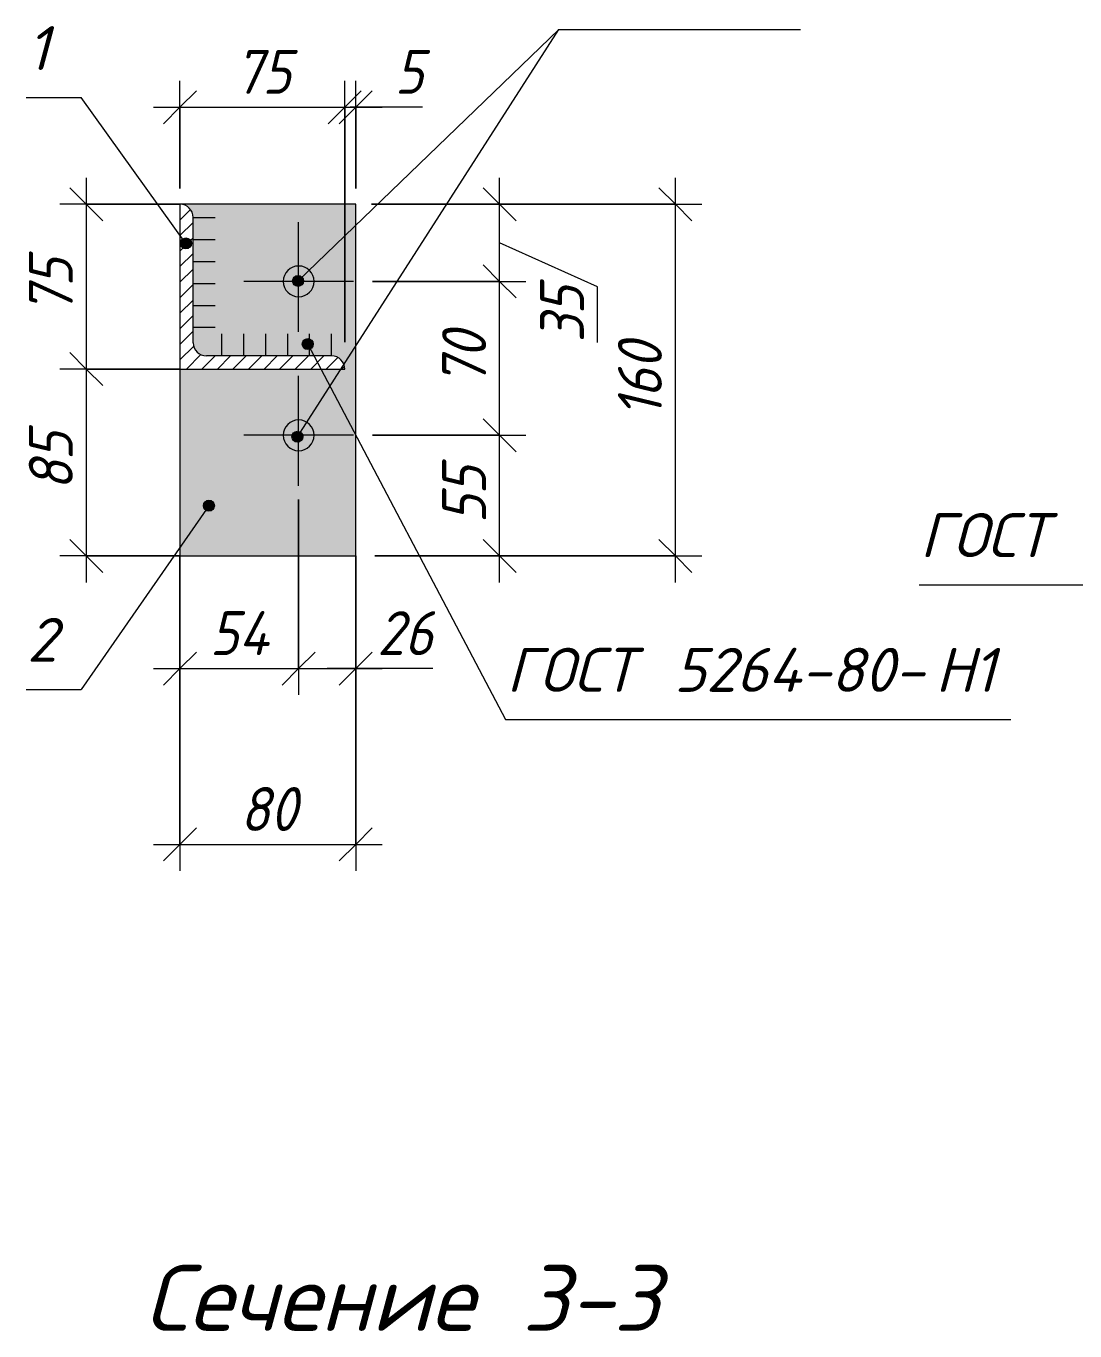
# Model space of a CAD drawing. Header units: millimetres. Extents: x -508 to 38670, y -99 to 8560.
# Drawn here: x 16056 to 16533, y 3318 to 3911 of the extents above; entities that cross this region are included whole.
import ezdxf

# ---------------------------------------------------------------- set-up
doc = ezdxf.new("R2010")
doc.units = ezdxf.units.MM
doc.linetypes.add('50_200_ШТРИХ_1Т_ш5_п1_п1_', pattern=[70, 50, -10, 0, -10])
for name, color, linetype, lineweight in [('A-ANNO-DIMS', 7, 'Continuous', 9), ('A-ANNO-DIMS-10', 7, 'Continuous', 9), ('A-ANNO-NOTE', 7, 'Continuous', 9), ('A-DETL', 7, 'Continuous', 9), ('A-DETL-1', 7, 'Continuous', 5), ('A-DETL-3', 7, 'Continuous', 20), ('A-DETL-4', 7, '50_200_ШТРИХ_1Т_ш5_п1_п1_', 5), ('A-DETL-GENF-1', 7, 'Continuous', 5), ('G-ANNO-TEXT', 7, 'Continuous', 9)]:
    doc.layers.add(name, color=color, linetype=linetype, lineweight=lineweight)
doc.layers.add('A-DETL-GENF-2', color=7, linetype='Continuous', lineweight=9, true_color=0xffffff)
doc.styles.add('ISOCPEUR_B_I', font='', dxfattribs={"height": 30})
doc.styles.add('ISOCPEUR_I_2', font='isocpeui.ttf', dxfattribs={"width": 0.9, "height": 20})
doc.styles.add('ISOCPEUR_I_4', font='isocpeui.ttf', dxfattribs={"height": 20})
doc.styles.get('ISOCPEUR_B_I').set_extended_font_data('ISOCPEUR', italic=True, bold=True)
doc.dimstyles.new('ISO-2_0_0_9К_СРЕДНИЙ_1', dxfattribs={"dimscale": 304.8, "dimtxt": 19.919624, "dimasz": 0.049213, "dimexe": 0.03937, "dimexo": 0, "dimgap": 0, "dimtad": 1, "dimdec": 0, "dimzin": 0, "dimdsep": 46, "dimtxsty": 'ISOCPEUR_I_2', "dimblk1": 'OBLIQUE', "dimblk2": 'OBLIQUE', "dimsah": 1, "dimcen": 0.09, "dimdle": 0.03937, "dimazin": 0, "dimtfac": 1, "dimtdec": 4, "dimtix": 1, "dimtmove": 0, "dimatfit": 3, "dimfxl": 1, "dimtvp": 1, "dimtolj": 1, "dimtzin": 0, "dimarcsym": 2})
doc.dimstyles.new('ISO-2_0_0_9К_СРЕДНИЙ_2', dxfattribs={"dimscale": 304.8, "dimtxt": 19.919624, "dimasz": 0.049213, "dimexe": 0.03937, "dimexo": 0, "dimgap": 0, "dimtad": 1, "dimdec": 0, "dimzin": 0, "dimdsep": 46, "dimtxsty": 'ISOCPEUR_I_2', "dimblk1": 'OBLIQUE', "dimblk2": 'OBLIQUE', "dimsah": 1, "dimcen": 0.09, "dimdle": 0.03937, "dimazin": 0, "dimtfac": 1, "dimtdec": 4, "dimtix": 1, "dimtmove": 1, "dimatfit": 3, "dimfxl": 1, "dimtvp": 1, "dimtolj": 1, "dimtzin": 0, "dimarcsym": 2})

# ---------------------------------------------------------------- blocks, each defined once
blk = doc.blocks.new('DIMBLOCK270-АР1_Фахверк из 2-х уголков Ф-11_1_ Ф-18_1_ Ф-19_1_ Ф-20_1_Узлы 2 эт_')
at = {"layer": 'A-ANNO-DIMS-10'}
for p, q in [((16083.27, 3842.25), (16083.27, 3755.25)), ((16125.91, 3830.25), (16071.27, 3830.25)), ((16083.27, 3830.25), (16125.91, 3830.25)), ((16125.91, 3755.25), (16071.27, 3755.25)), ((16083.27, 3755.25), (16125.91, 3755.25))]:
    blk.add_line(p, q, dxfattribs=at)
at = {"layer": 'A-ANNO-DIMS-10', "lineweight": 20}
for p, q in [((16083.27, 3830.25), (16075.77, 3837.75)), ((16083.27, 3830.25), (16090.77, 3822.75)), ((16083.27, 3755.25), (16075.77, 3762.75)), ((16083.27, 3755.25), (16090.77, 3747.75))]:
    blk.add_line(p, q, dxfattribs=at)
at = {"layer": 'A-ANNO-DIMS-10', "color": 0, "insert": (16057.14, 3780.11), "char_height": 20, "width": 30.3391, "attachment_point": 1, "rotation": 90, "line_spacing_factor": 1.149209, "style": 'ISOCPEUR_I_2'}
blk.add_mtext('75', dxfattribs=at)
blk = doc.blocks.new('_Oblique')
at = {"color": 0, "linetype": 'ByBlock', "lineweight": -2}
blk.add_line((-0.5, -0.5), (0.5, 0.5), dxfattribs=at)
blk = doc.blocks.new('DIMBLOCK271-АР1_Фахверк из 2-х уголков Ф-11_1_ Ф-18_1_ Ф-19_1_ Ф-20_1_Узлы 2 эт_')
at = {"layer": 'A-ANNO-DIMS-10', "lineweight": 20}
for p, q in [((16083.27, 3755.25), (16075.77, 3762.75)), ((16083.27, 3755.25), (16090.77, 3747.75)), ((16083.27, 3670.25), (16075.77, 3677.75)), ((16083.27, 3670.25), (16090.77, 3662.75))]:
    blk.add_line(p, q, dxfattribs=at)
at = {"layer": 'A-ANNO-DIMS-10'}
for p, q in [((16125.91, 3755.25), (16071.27, 3755.25)), ((16083.27, 3755.25), (16083.27, 3658.25)), ((16083.27, 3755.25), (16125.91, 3755.25)), ((16125.91, 3670.25), (16071.27, 3670.25)), ((16083.27, 3670.25), (16125.91, 3670.25))]:
    blk.add_line(p, q, dxfattribs=at)
at = {"layer": 'A-ANNO-DIMS-10', "color": 0, "insert": (16057.14, 3700.11), "char_height": 20, "width": 30.3391, "attachment_point": 1, "rotation": 90, "line_spacing_factor": 1.149209, "style": 'ISOCPEUR_I_2'}
blk.add_mtext('85', dxfattribs=at)
blk = doc.blocks.new('DIMBLOCK272-АР1_Фахверк из 2-х уголков Ф-11_1_ Ф-18_1_ Ф-19_1_ Ф-20_1_Узлы 2 эт_')
at = {"layer": 'A-ANNO-DIMS-10'}
for p, q in [((16179.91, 3695.98), (16179.91, 3607.01)), ((16179.91, 3619.01), (16179.91, 3695.98)), ((16125.91, 3664.2), (16125.91, 3607.01)), ((16125.91, 3619.01), (16125.91, 3664.2)), ((16113.91, 3619.01), (16179.91, 3619.01))]:
    blk.add_line(p, q, dxfattribs=at)
at = {"layer": 'A-ANNO-DIMS-10', "lineweight": 20}
for p, q in [((16125.91, 3619.01), (16133.41, 3626.51)), ((16179.91, 3619.01), (16187.41, 3626.51)), ((16125.91, 3619.01), (16118.41, 3611.51)), ((16179.91, 3619.01), (16172.41, 3611.51))]:
    blk.add_line(p, q, dxfattribs=at)
at = {"layer": 'A-ANNO-DIMS-10', "color": 0, "insert": (16139.5, 3645.14), "char_height": 20, "width": 32.1779, "attachment_point": 1, "line_spacing_factor": 1.149209, "style": 'ISOCPEUR_I_2'}
blk.add_mtext('54', dxfattribs=at)
blk = doc.blocks.new('DIMBLOCK273-АР1_Фахверк из 2-х уголков Ф-11_1_ Ф-18_1_ Ф-19_1_ Ф-20_1_Узлы 2 эт_')
at = {"layer": 'A-ANNO-DIMS-10'}
for p, q in [((16179.91, 3695.98), (16179.91, 3607.01)), ((16179.91, 3619.01), (16179.91, 3695.98)), ((16205.91, 3664.2), (16205.91, 3607.01)), ((16205.91, 3619.01), (16205.91, 3664.2)), ((16179.91, 3619.01), (16217.91, 3619.01)), ((16215.65, 3619.01), (16192.91, 3619.01)), ((16240.94, 3619.01), (16215.65, 3619.01))]:
    blk.add_line(p, q, dxfattribs=at)
at = {"layer": 'A-ANNO-DIMS-10', "lineweight": 20}
for p, q in [((16179.91, 3619.01), (16187.41, 3626.51)), ((16205.91, 3619.01), (16213.41, 3626.51)), ((16179.91, 3619.01), (16172.41, 3611.51)), ((16205.91, 3619.01), (16198.41, 3611.51))]:
    blk.add_line(p, q, dxfattribs=at)
at = {"layer": 'A-ANNO-DIMS-10', "color": 0, "insert": (16215.65, 3645.14), "char_height": 20, "width": 30.3391, "attachment_point": 1, "line_spacing_factor": 1.149209, "style": 'ISOCPEUR_I_2'}
blk.add_mtext('26', dxfattribs=at)
blk = doc.blocks.new('DIMBLOCK274-АР1_Фахверк из 2-х уголков Ф-11_1_ Ф-18_1_ Ф-19_1_ Ф-20_1_Узлы 2 эт_')
at = {"layer": 'A-ANNO-DIMS-10', "lineweight": 20}
for p, q in [((16271.33, 3725.14), (16263.83, 3732.64)), ((16271.33, 3725.14), (16278.83, 3717.64)), ((16271.33, 3670.25), (16263.83, 3677.75)), ((16271.33, 3670.25), (16278.83, 3662.75))]:
    blk.add_line(p, q, dxfattribs=at)
at = {"layer": 'A-ANNO-DIMS-10'}
for p, q in [((16213.51, 3725.14), (16283.33, 3725.14)), ((16271.33, 3725.14), (16213.51, 3725.14)), ((16271.33, 3658.25), (16271.33, 3725.14)), ((16214.51, 3670.25), (16283.33, 3670.25)), ((16271.33, 3670.25), (16214.51, 3670.25))]:
    blk.add_line(p, q, dxfattribs=at)
at = {"layer": 'A-ANNO-DIMS-10', "color": 0, "insert": (16245.2, 3685.05), "char_height": 20, "width": 30.3391, "attachment_point": 1, "rotation": 90, "line_spacing_factor": 1.149209, "style": 'ISOCPEUR_I_2'}
blk.add_mtext('55', dxfattribs=at)
blk = doc.blocks.new('DIMBLOCK275-АР1_Фахверк из 2-х уголков Ф-11_1_ Ф-18_1_ Ф-19_1_ Ф-20_1_Узлы 2 эт_')
at = {"layer": 'A-ANNO-DIMS-10', "lineweight": 20}
for p, q in [((16271.33, 3795.14), (16263.83, 3802.64)), ((16271.33, 3795.14), (16278.83, 3787.64)), ((16271.33, 3725.14), (16263.83, 3732.64)), ((16271.33, 3725.14), (16278.83, 3717.64))]:
    blk.add_line(p, q, dxfattribs=at)
at = {"layer": 'A-ANNO-DIMS-10'}
for p, q in [((16213.51, 3795.14), (16283.33, 3795.14)), ((16271.33, 3795.14), (16213.51, 3795.14)), ((16271.33, 3725.14), (16271.33, 3795.14)), ((16213.51, 3725.14), (16283.33, 3725.14)), ((16271.33, 3725.14), (16213.51, 3725.14))]:
    blk.add_line(p, q, dxfattribs=at)
at = {"layer": 'A-ANNO-DIMS-10', "color": 0, "insert": (16245.2, 3747.5), "char_height": 20, "width": 30.3391, "attachment_point": 1, "rotation": 90, "line_spacing_factor": 1.149209, "style": 'ISOCPEUR_I_2'}
blk.add_mtext('70', dxfattribs=at)
blk = doc.blocks.new('DIMBLOCK276-АР1_Фахверк из 2-х уголков Ф-11_1_ Ф-18_1_ Ф-19_1_ Ф-20_1_Узлы 2 эт_')
at = {"layer": 'A-ANNO-DIMS-10'}
for p, q in [((16271.33, 3795.14), (16271.33, 3842.25)), ((16213.01, 3830.25), (16283.33, 3830.25)), ((16271.33, 3830.25), (16213.01, 3830.25)), ((16315.89, 3792.65), (16271.33, 3812.7)), ((16213.51, 3795.14), (16283.33, 3795.14)), ((16271.33, 3795.14), (16213.51, 3795.14)), ((16315.89, 3767.37), (16315.89, 3792.65))]:
    blk.add_line(p, q, dxfattribs=at)
at = {"layer": 'A-ANNO-DIMS-10', "lineweight": 20}
for p, q in [((16271.33, 3830.25), (16263.83, 3837.75)), ((16271.33, 3830.25), (16278.83, 3822.75)), ((16271.33, 3795.14), (16263.83, 3802.64)), ((16271.33, 3795.14), (16278.83, 3787.64))]:
    blk.add_line(p, q, dxfattribs=at)
at = {"layer": 'A-ANNO-DIMS-10', "color": 0, "insert": (16289.76, 3767.37), "char_height": 20, "width": 30.3391, "attachment_point": 1, "rotation": 90, "line_spacing_factor": 1.149209, "style": 'ISOCPEUR_I_2'}
blk.add_mtext('35', dxfattribs=at)
blk = doc.blocks.new('DIMBLOCK277-АР1_Фахверк из 2-х уголков Ф-11_1_ Ф-18_1_ Ф-19_1_ Ф-20_1_Узлы 2 эт_')
at = {"layer": 'A-ANNO-DIMS-10'}
for p, q in [((16351.33, 3658.25), (16351.33, 3842.25)), ((16214.51, 3830.25), (16363.33, 3830.25)), ((16351.33, 3830.25), (16214.51, 3830.25)), ((16214.51, 3670.25), (16363.33, 3670.25)), ((16351.33, 3670.25), (16214.51, 3670.25))]:
    blk.add_line(p, q, dxfattribs=at)
at = {"layer": 'A-ANNO-DIMS-10', "lineweight": 20}
for p, q in [((16351.33, 3830.25), (16343.83, 3837.75)), ((16351.33, 3830.25), (16358.83, 3822.75)), ((16351.33, 3670.25), (16343.83, 3677.75)), ((16351.33, 3670.25), (16358.83, 3662.75))]:
    blk.add_line(p, q, dxfattribs=at)
at = {"layer": 'A-ANNO-DIMS-10', "color": 0, "insert": (16325.2, 3733.21), "char_height": 20, "width": 40.9118, "attachment_point": 1, "rotation": 90, "line_spacing_factor": 1.149209, "style": 'ISOCPEUR_I_2'}
blk.add_mtext('160', dxfattribs=at)
blk = doc.blocks.new('DIMBLOCK278-АР1_Фахверк из 2-х уголков Ф-11_1_ Ф-18_1_ Ф-19_1_ Ф-20_1_Узлы 2 эт_')
at = {"layer": 'A-ANNO-DIMS-10'}
for p, q in [((16125.91, 3670.25), (16125.91, 3527.01)), ((16125.91, 3539.01), (16125.91, 3670.25)), ((16205.91, 3670.25), (16205.91, 3527.01)), ((16205.91, 3539.01), (16205.91, 3670.25)), ((16113.91, 3539.01), (16217.91, 3539.01))]:
    blk.add_line(p, q, dxfattribs=at)
at = {"layer": 'A-ANNO-DIMS-10', "lineweight": 20}
for p, q in [((16125.91, 3539.01), (16133.41, 3546.51)), ((16205.91, 3539.01), (16213.41, 3546.51)), ((16125.91, 3539.01), (16118.41, 3531.51)), ((16205.91, 3539.01), (16198.41, 3531.51))]:
    blk.add_line(p, q, dxfattribs=at)
at = {"layer": 'A-ANNO-DIMS-10', "color": 0, "insert": (16153.26, 3565.14), "char_height": 20, "width": 30.3391, "attachment_point": 1, "line_spacing_factor": 1.149209, "style": 'ISOCPEUR_I_2'}
blk.add_mtext('80', dxfattribs=at)
blk = doc.blocks.new('DIMBLOCK279-АР1_Фахверк из 2-х уголков Ф-11_1_ Ф-18_1_ Ф-19_1_ Ф-20_1_Узлы 2 эт_')
at = {"layer": 'A-ANNO-DIMS-10'}
for p, q in [((16125.91, 3837.36), (16125.91, 3886.34)), ((16200.91, 3767.47), (16200.91, 3886.34)), ((16113.91, 3874.34), (16200.91, 3874.34)), ((16125.91, 3874.34), (16125.91, 3837.36)), ((16200.91, 3874.34), (16200.91, 3767.47))]:
    blk.add_line(p, q, dxfattribs=at)
at = {"layer": 'A-ANNO-DIMS-10', "lineweight": 20}
for p, q in [((16125.91, 3874.34), (16133.41, 3881.84)), ((16200.91, 3874.34), (16208.41, 3881.84)), ((16125.91, 3874.34), (16118.41, 3866.84)), ((16200.91, 3874.34), (16193.41, 3866.84))]:
    blk.add_line(p, q, dxfattribs=at)
at = {"layer": 'A-ANNO-DIMS-10', "color": 0, "insert": (16150.76, 3900.46), "char_height": 20, "width": 30.3391, "attachment_point": 1, "line_spacing_factor": 1.149209, "style": 'ISOCPEUR_I_2'}
blk.add_mtext('75', dxfattribs=at)
blk = doc.blocks.new('DIMBLOCK280-АР1_Фахверк из 2-х уголков Ф-11_1_ Ф-18_1_ Ф-19_1_ Ф-20_1_Узлы 2 эт_')
at = {"layer": 'A-ANNO-DIMS-10'}
for p, q in [((16200.91, 3767.47), (16200.91, 3886.34)), ((16205.91, 3837.36), (16205.91, 3886.34)), ((16200.91, 3874.34), (16217.91, 3874.34)), ((16200.91, 3874.34), (16200.91, 3767.47)), ((16223.64, 3874.34), (16203.41, 3874.34)), ((16205.91, 3874.34), (16205.91, 3837.36)), ((16236.28, 3874.34), (16223.64, 3874.34))]:
    blk.add_line(p, q, dxfattribs=at)
at = {"layer": 'A-ANNO-DIMS-10', "lineweight": 20}
for p, q in [((16200.91, 3874.34), (16208.41, 3881.84)), ((16205.91, 3874.34), (16213.41, 3881.84)), ((16200.91, 3874.34), (16193.41, 3866.84)), ((16205.91, 3874.34), (16198.41, 3866.84))]:
    blk.add_line(p, q, dxfattribs=at)
at = {"layer": 'A-ANNO-DIMS-10', "color": 0, "insert": (16223.64, 3900.46), "char_height": 20, "width": 15.1696, "attachment_point": 1, "line_spacing_factor": 1.149209, "style": 'ISOCPEUR_I_2'}
blk.add_mtext('\\fISOCPEUR|b0|i1|c204|p34|;\\W.9;5', dxfattribs=at)
blk = doc.blocks.new('_AT__Текстовая выноска1 - _AT__Текстовая выноска-30601245-АР1_Фахверк из 2-х уголков Ф-11_1_ Ф-18_1_ Ф-19_1_ Ф-20_1_Узлы 2 эт_')
at = {"layer": 'A-ANNO-NOTE'}
blk.add_line((0, 0), (2.5, 0), dxfattribs=at)
blk = doc.blocks.new('_AT__Текстовая выноска 2_0 - _AT__Текстовая выноска 2_0-30620702-АР1_Фахверк из 2-х уголков Ф-11_1_ Ф-18_1_ Ф-19_1_ Ф-20_1_Узлы 2 эт_')
at = {"layer": 'A-ANNO-NOTE'}
blk.add_line((0, 0), (11, 0), dxfattribs=at)
blk = doc.blocks.new('_AT__Текстовая выноска 2_0 - _AT__Текстовая выноска 2_0-30620701-АР1_Фахверк из 2-х уголков Ф-11_1_ Ф-18_1_ Ф-19_1_ Ф-20_1_Узлы 2 эт_')
at = {"layer": 'A-ANNO-NOTE'}
blk.add_line((0, 0), (23, 0), dxfattribs=at)

msp = doc.modelspace()

# ---------------------------------------------------------------- hatches: boundary and pattern name
at = {"layer": 'A-ANNO-NOTE'}
h = msp.add_hatch(color=256, dxfattribs=at)
edge = h.paths.add_edge_path(flags=0)
edge.add_arc((16128.63, 3812.42), 2.5, 0, 360)
h = msp.add_hatch(color=256, dxfattribs=at)
edge = h.paths.add_edge_path(flags=0)
edge.add_arc((16179.66, 3795.37), 2.5, 0, 360)
h = msp.add_hatch(color=256, dxfattribs=at)
edge = h.paths.add_edge_path(flags=0)
edge.add_arc((16184.04, 3766.61), 2.5, 0, 360)
h = msp.add_hatch(color=256, dxfattribs=at)
edge = h.paths.add_edge_path(flags=0)
edge.add_arc((16179.34, 3724.47), 2.5, 0, 360)
h = msp.add_hatch(color=256, dxfattribs=at)
edge = h.paths.add_edge_path(flags=0)
edge.add_arc((16139.08, 3693.1), 2.5, 0, 360)
at = {"layer": 'A-DETL-GENF-1'}
h = msp.add_hatch(dxfattribs=at)
h.set_pattern_fill('FP_11', color=256, style=0, pattern_type=2)
h.set_pattern_definition([(45, (10923.997, 0), (-3.535534, 3.535534), [])])
h.paths.add_polyline_path([(16137.91, 3755.25), (16200.91, 3755.25), (16200.7, 3756.81), (16200.1, 3758.25), (16199.15, 3759.5), (16197.91, 3760.45), (16196.46, 3761.05), (16194.91, 3761.25), (16137.91, 3761.25), (16136.35, 3761.46), (16134.91, 3762.06), (16133.66, 3763.01), (16132.63, 3764.45), (16132.11, 3765.7), (16131.91, 3767.25), (16131.91, 3824.25), (16131.7, 3825.81), (16131.1, 3827.25), (16130.15, 3828.5), (16128.91, 3829.45), (16127.46, 3830.05), (16125.91, 3830.25), (16125.91, 3755.25), (16136.35, 3755.25)], flags=0)
at = {"layer": 'A-DETL-GENF-2'}
h = msp.add_hatch(color=256, dxfattribs=at)
h.paths.add_polyline_path([(16205.91, 3670.25), (16205.91, 3830.25), (16125.91, 3830.25), (16127.46, 3830.05), (16128.91, 3829.45), (16130.15, 3828.5), (16131.1, 3827.25), (16131.7, 3825.81), (16131.91, 3824.25), (16131.91, 3767.25), (16132.11, 3765.7), (16132.71, 3764.25), (16133.66, 3763.01), (16134.91, 3762.06), (16136.35, 3761.46), (16137.91, 3761.25), (16194.91, 3761.25), (16196.46, 3761.05), (16197.91, 3760.45), (16199.19, 3759.45), (16200.1, 3758.25), (16200.7, 3756.81), (16200.91, 3755.25), (16125.91, 3755.25), (16125.91, 3670.25)], flags=0)
h.paths.add_polyline_path([(16179.91, 3718.14), (16178.09, 3718.38), (16176.41, 3719.08), (16174.96, 3720.19), (16173.84, 3721.64), (16173.14, 3723.33), (16172.91, 3725.14), (16173.14, 3726.95), (16173.84, 3728.64), (16174.96, 3730.09), (16176.41, 3731.2), (16178.09, 3731.9), (16179.91, 3732.14), (16181.72, 3731.9), (16183.41, 3731.2), (16184.86, 3730.09), (16185.97, 3728.64), (16186.67, 3726.95), (16186.91, 3725.14), (16186.67, 3723.33), (16185.97, 3721.64), (16184.86, 3720.19), (16183.41, 3719.08), (16181.72, 3718.38)], flags=0)
h.paths.add_polyline_path([(16179.91, 3788.14), (16178.09, 3788.38), (16176.41, 3789.08), (16174.96, 3790.19), (16173.84, 3791.64), (16173.14, 3793.33), (16172.91, 3795.14), (16173.14, 3796.95), (16173.84, 3798.64), (16174.96, 3800.09), (16176.41, 3801.2), (16178.09, 3801.9), (16179.91, 3802.14), (16181.72, 3801.9), (16183.41, 3801.2), (16184.86, 3800.09), (16185.97, 3798.64), (16186.67, 3796.95), (16186.91, 3795.14), (16186.67, 3793.33), (16185.97, 3791.64), (16184.86, 3790.19), (16183.41, 3789.08), (16181.72, 3788.38)], flags=0)
for points in [[(16179.91, 3788.14), (16181.72, 3788.38), (16183.41, 3789.08), (16184.86, 3790.19), (16185.97, 3791.64), (16186.67, 3793.33), (16186.91, 3795.14), (16186.67, 3796.95), (16185.97, 3798.64), (16184.86, 3800.09), (16183.41, 3801.2), (16181.72, 3801.9), (16179.91, 3802.14), (16178.09, 3801.9), (16176.41, 3801.2), (16174.96, 3800.09), (16173.84, 3798.64), (16173.14, 3796.95), (16172.91, 3795.14), (16173.14, 3793.33), (16173.84, 3791.64), (16174.96, 3790.19), (16176.41, 3789.08), (16178.09, 3788.38)], [(16179.91, 3718.14), (16181.72, 3718.38), (16183.41, 3719.08), (16184.86, 3720.19), (16185.97, 3721.64), (16186.67, 3723.33), (16186.91, 3725.14), (16186.67, 3726.95), (16185.97, 3728.64), (16184.86, 3730.09), (16183.41, 3731.2), (16181.72, 3731.9), (16179.91, 3732.14), (16178.09, 3731.9), (16176.41, 3731.2), (16174.96, 3730.09), (16173.84, 3728.64), (16173.14, 3726.95), (16172.91, 3725.14), (16173.14, 3723.33), (16173.84, 3721.64), (16174.96, 3720.19), (16176.41, 3719.08), (16178.09, 3718.38)]]:
    msp.add_hatch(color=256, dxfattribs=at).paths.add_polyline_path(points, flags=0)

# ---------------------------------------------------------------- linework, layer by layer
at = {"layer": 'A-ANNO-NOTE'}
for p, q in [((16179.34, 3724.47), (16298.3, 3909.71)), ((16179.66, 3795.37), (16298.3, 3909.71)), ((16128.63, 3812.42), (16080.88, 3878.74)), ((16184.04, 3766.61), (16274.05, 3595.91)), ((16139.08, 3693.1), (16080.88, 3609.56))]:
    msp.add_line(p, q, dxfattribs=at)
for centre in [(16128.63, 3812.42), (16179.66, 3795.37), (16184.04, 3766.61), (16179.34, 3724.47), (16139.08, 3693.1)]:
    msp.add_circle(centre, 2.5, dxfattribs=at)
at = {"layer": 'A-DETL'}
for p, q in [((16205.91, 3830.25), (16125.91, 3830.25)), ((16205.91, 3670.25), (16205.91, 3830.25)), ((16125.91, 3755.25), (16125.91, 3670.25)), ((16125.91, 3670.25), (16205.91, 3670.25))]:
    msp.add_line(p, q, dxfattribs=at)
for centre, start, end in [((16179.91, 3795.14), 90, 270), ((16179.91, 3795.14), 270, 90), ((16179.91, 3725.14), 90, 270), ((16179.91, 3725.14), 270, 90)]:
    msp.add_arc(centre, 7, start, end, dxfattribs=at)
at = {"layer": 'A-DETL-1'}
for p, q in [((16131.91, 3824.25), (16141.91, 3824.25)), ((16131.91, 3814.25), (16141.91, 3814.25)), ((16131.91, 3804.25), (16141.91, 3804.25)), ((16131.91, 3794.25), (16141.91, 3794.25)), ((16131.91, 3784.25), (16141.91, 3784.25)), ((16131.91, 3774.25), (16141.91, 3774.25)), ((16144.91, 3761.25), (16144.91, 3771.25)), ((16154.91, 3761.25), (16154.91, 3771.25)), ((16164.91, 3761.25), (16164.91, 3771.25)), ((16174.91, 3761.25), (16174.91, 3771.25)), ((16184.91, 3761.25), (16184.91, 3771.25)), ((16194.91, 3761.25), (16194.91, 3771.25))]:
    msp.add_line(p, q, dxfattribs=at)
at = {"layer": 'A-DETL-3'}
for p, q in [((16125.91, 3830.25), (16125.91, 3755.25)), ((16131.91, 3767.25), (16131.91, 3824.25)), ((16194.91, 3761.25), (16137.91, 3761.25)), ((16125.91, 3755.25), (16200.91, 3755.25))]:
    msp.add_line(p, q, dxfattribs=at)
for centre, start, end in [((16125.91, 3824.25), 0, 90), ((16137.91, 3767.25), 180, 270), ((16194.91, 3755.25), 360, 90)]:
    msp.add_arc(centre, 6, start, end, dxfattribs=at)
at = {"layer": 'A-DETL-4'}
for p, q in [((16179.91, 3772.14), (16179.91, 3822.14)), ((16204.91, 3795.14), (16154.91, 3795.14)), ((16179.91, 3702.14), (16179.91, 3752.14)), ((16204.91, 3725.14), (16154.91, 3725.14))]:
    msp.add_line(p, q, dxfattribs=at)

# ---------------------------------------------------------------- block references
at = {"layer": 'A-ANNO-NOTE', "xscale": 10, "yscale": 10, "zscale": 10}
for name, p in [('_AT__Текстовая выноска 2_0 - _AT__Текстовая выноска 2_0-30620702-АР1_Фахверк из 2-х уголков Ф-11_1_ Ф-18_1_ Ф-19_1_ Ф-20_1_Узлы 2 эт_', (16298.3, 3909.71)), ('_AT__Текстовая выноска1 - _AT__Текстовая выноска-30601245-АР1_Фахверк из 2-х уголков Ф-11_1_ Ф-18_1_ Ф-19_1_ Ф-20_1_Узлы 2 эт_', (16055.88, 3878.74)), ('_AT__Текстовая выноска 2_0 - _AT__Текстовая выноска 2_0-30620701-АР1_Фахверк из 2-х уголков Ф-11_1_ Ф-18_1_ Ф-19_1_ Ф-20_1_Узлы 2 эт_', (16462.2, 3657.19)), ('_AT__Текстовая выноска1 - _AT__Текстовая выноска-30601245-АР1_Фахверк из 2-х уголков Ф-11_1_ Ф-18_1_ Ф-19_1_ Ф-20_1_Узлы 2 эт_', (16055.88, 3609.56)), ('_AT__Текстовая выноска 2_0 - _AT__Текстовая выноска 2_0-30620701-АР1_Фахверк из 2-х уголков Ф-11_1_ Ф-18_1_ Ф-19_1_ Ф-20_1_Узлы 2 эт_', (16274.05, 3595.91))]:
    msp.add_blockref(name, p, dxfattribs=at)

# ---------------------------------------------------------------- texts
at = {"layer": 'A-ANNO-NOTE', "char_height": 20, "attachment_point": 1, "style": 'ISOCPEUR_I_4'}
for s, insert, width in [('\\fISOCPEUR|b0|i1|c204|p34|;1', (16056.29, 3911.27), 12.827), ('ГОСТ', (16462.61, 3689.72), 76.962), ('\\fISOCPEUR|b0|i1|c204|p34|;2', (16056.29, 3642.09), 17.6371), ('ГОСТ', (16274.46, 3628.44), 76.962), (' 5264-80-', (16337.96, 3628.44), 159.5358), ('\\fISOCPEUR|b0|i1|c204|p34|;Н', (16469.59, 3628.44), 20.8439), ('\\fISOCPEUR|b0|i1|c204|p34|;1', (16486.79, 3628.44), 12.827)]:
    msp.add_mtext(s, dxfattribs=dict(at, insert=insert, width=width))
at = {"layer": 'G-ANNO-TEXT', "char_height": 30, "attachment_point": 1, "style": 'ISOCPEUR_B_I'}
for s, insert, width in [('Сечение', (16109.73, 3347.75), 185.1898), (' 3-3', (16262.53, 3347.75), 102.616)]:
    msp.add_mtext(s, dxfattribs=dict(at, insert=insert, width=width))

# ---------------------------------------------------------------- dimensions: what is measured, and where the dimension line sits
at = {"layer": 'A-ANNO-DIMS'}
for base, p1, p2, override, picture, middle in [((16200.91, 3874.34), (16125.91, 3837.36), (16200.91, 3767.47), {"dimpost": '<>', "dimfxl": 102.516459}, 'DIMBLOCK279-АР1_Фахверк из 2-х уголков Ф-11_1_ Ф-18_1_ Ф-19_1_ Ф-20_1_Узлы 2 эт_', (16163.41, 3884.46)), ((16179.91, 3619.01), (16125.91, 3664.2), (16179.91, 3695.98), {"dimpost": '<>', "dimfxl": 62.656685}, 'DIMBLOCK272-АР1_Фахверк из 2-х уголков Ф-11_1_ Ф-18_1_ Ф-19_1_ Ф-20_1_Узлы 2 эт_', (16152.91, 3629.01)), ((16205.91, 3539.01), (16125.91, 3670.25), (16205.91, 3670.25), {"dimpost": '<>', "dimfxl": 80}, 'DIMBLOCK278-АР1_Фахверк из 2-х уголков Ф-11_1_ Ф-18_1_ Ф-19_1_ Ф-20_1_Узлы 2 эт_', (16165.91, 3549.01))]:
    dim = msp.add_linear_dim(base=base, p1=p1, p2=p2, dimstyle='ISO-2_0_0_9К_СРЕДНИЙ_1', override=override, dxfattribs=at)
    dim.commit()
    dim.dimension.update_dxf_attribs({"geometry": picture, "text_midpoint": middle})
for base, p1, p2, override, picture, middle in [((16205.91, 3874.34), (16200.91, 3767.47), (16205.91, 3837.36), {"dimpost": '<>', "dimfxl": 70.068712}, 'DIMBLOCK280-АР1_Фахверк из 2-х уголков Ф-11_1_ Ф-18_1_ Ф-19_1_ Ф-20_1_Узлы 2 эт_', (16231.23, 3887.13)), ((16205.91, 3619.01), (16179.91, 3695.98), (16205.91, 3664.2), {"dimpost": '<>', "dimfxl": 41.059228}, 'DIMBLOCK273-АР1_Фахверк из 2-х уголков Ф-11_1_ Ф-18_1_ Ф-19_1_ Ф-20_1_Узлы 2 эт_', (16230.82, 3631.81))]:
    dim = msp.add_linear_dim(base=base, p1=p1, p2=p2, dimstyle='ISO-2_0_0_9К_СРЕДНИЙ_2', override=override, dxfattribs=at)
    dim.commit()
    dim.dimension.update_dxf_attribs({"geometry": picture, "text_midpoint": middle, "dimtype": 160})
for base, p1, p2, override, picture, middle in [((16083.27, 3755.25), (16125.91, 3830.25), (16125.91, 3755.25), {"dimpost": '<>', "dimfxl": 75}, 'DIMBLOCK270-АР1_Фахверк из 2-х уголков Ф-11_1_ Ф-18_1_ Ф-19_1_ Ф-20_1_Узлы 2 эт_', (16073.14, 3792.75)), ((16351.33, 3830.25), (16214.51, 3670.25), (16214.51, 3830.25), {"dimpost": '<>', "dimfxl": 160}, 'DIMBLOCK277-АР1_Фахверк из 2-х уголков Ф-11_1_ Ф-18_1_ Ф-19_1_ Ф-20_1_Узлы 2 эт_', (16341.33, 3750.25)), ((16271.33, 3795.14), (16213.51, 3725.14), (16213.51, 3795.14), {"dimpost": '<>', "dimfxl": 70}, 'DIMBLOCK275-АР1_Фахверк из 2-х уголков Ф-11_1_ Ф-18_1_ Ф-19_1_ Ф-20_1_Узлы 2 эт_', (16261.2, 3760.14)), ((16083.27, 3670.25), (16125.91, 3755.25), (16125.91, 3670.25), {"dimpost": '<>', "dimfxl": 85}, 'DIMBLOCK271-АР1_Фахверк из 2-х уголков Ф-11_1_ Ф-18_1_ Ф-19_1_ Ф-20_1_Узлы 2 эт_', (16073.27, 3712.75)), ((16271.33, 3725.14), (16214.51, 3670.25), (16213.51, 3725.14), {"dimpost": '<>', "dimfxl": 54.891395}, 'DIMBLOCK274-АР1_Фахверк из 2-х уголков Ф-11_1_ Ф-18_1_ Ф-19_1_ Ф-20_1_Узлы 2 эт_', (16261.33, 3697.7))]:
    dim = msp.add_linear_dim(base=base, p1=p1, p2=p2, angle=90, dimstyle='ISO-2_0_0_9К_СРЕДНИЙ_1', override=override, dxfattribs=at)
    dim.commit()
    dim.dimension.update_dxf_attribs({"geometry": picture, "text_midpoint": middle})
dim = msp.add_linear_dim(base=(16271.33, 3830.25), p1=(16213.51, 3795.14), p2=(16213.01, 3830.25), angle=90, dimstyle='ISO-2_0_0_9К_СРЕДНИЙ_2', override={"dimpost": '<>', "dimfxl": 35.121229}, dxfattribs=at)
dim.commit()
dim.dimension.update_dxf_attribs({"geometry": 'DIMBLOCK276-АР1_Фахверк из 2-х уголков Ф-11_1_ Ф-18_1_ Ф-19_1_ Ф-20_1_Узлы 2 эт_', "text_midpoint": (16303.09, 3782.54), "dimtype": 160, "text_rotation": 90})

doc.saveas('drawing.dxf')
